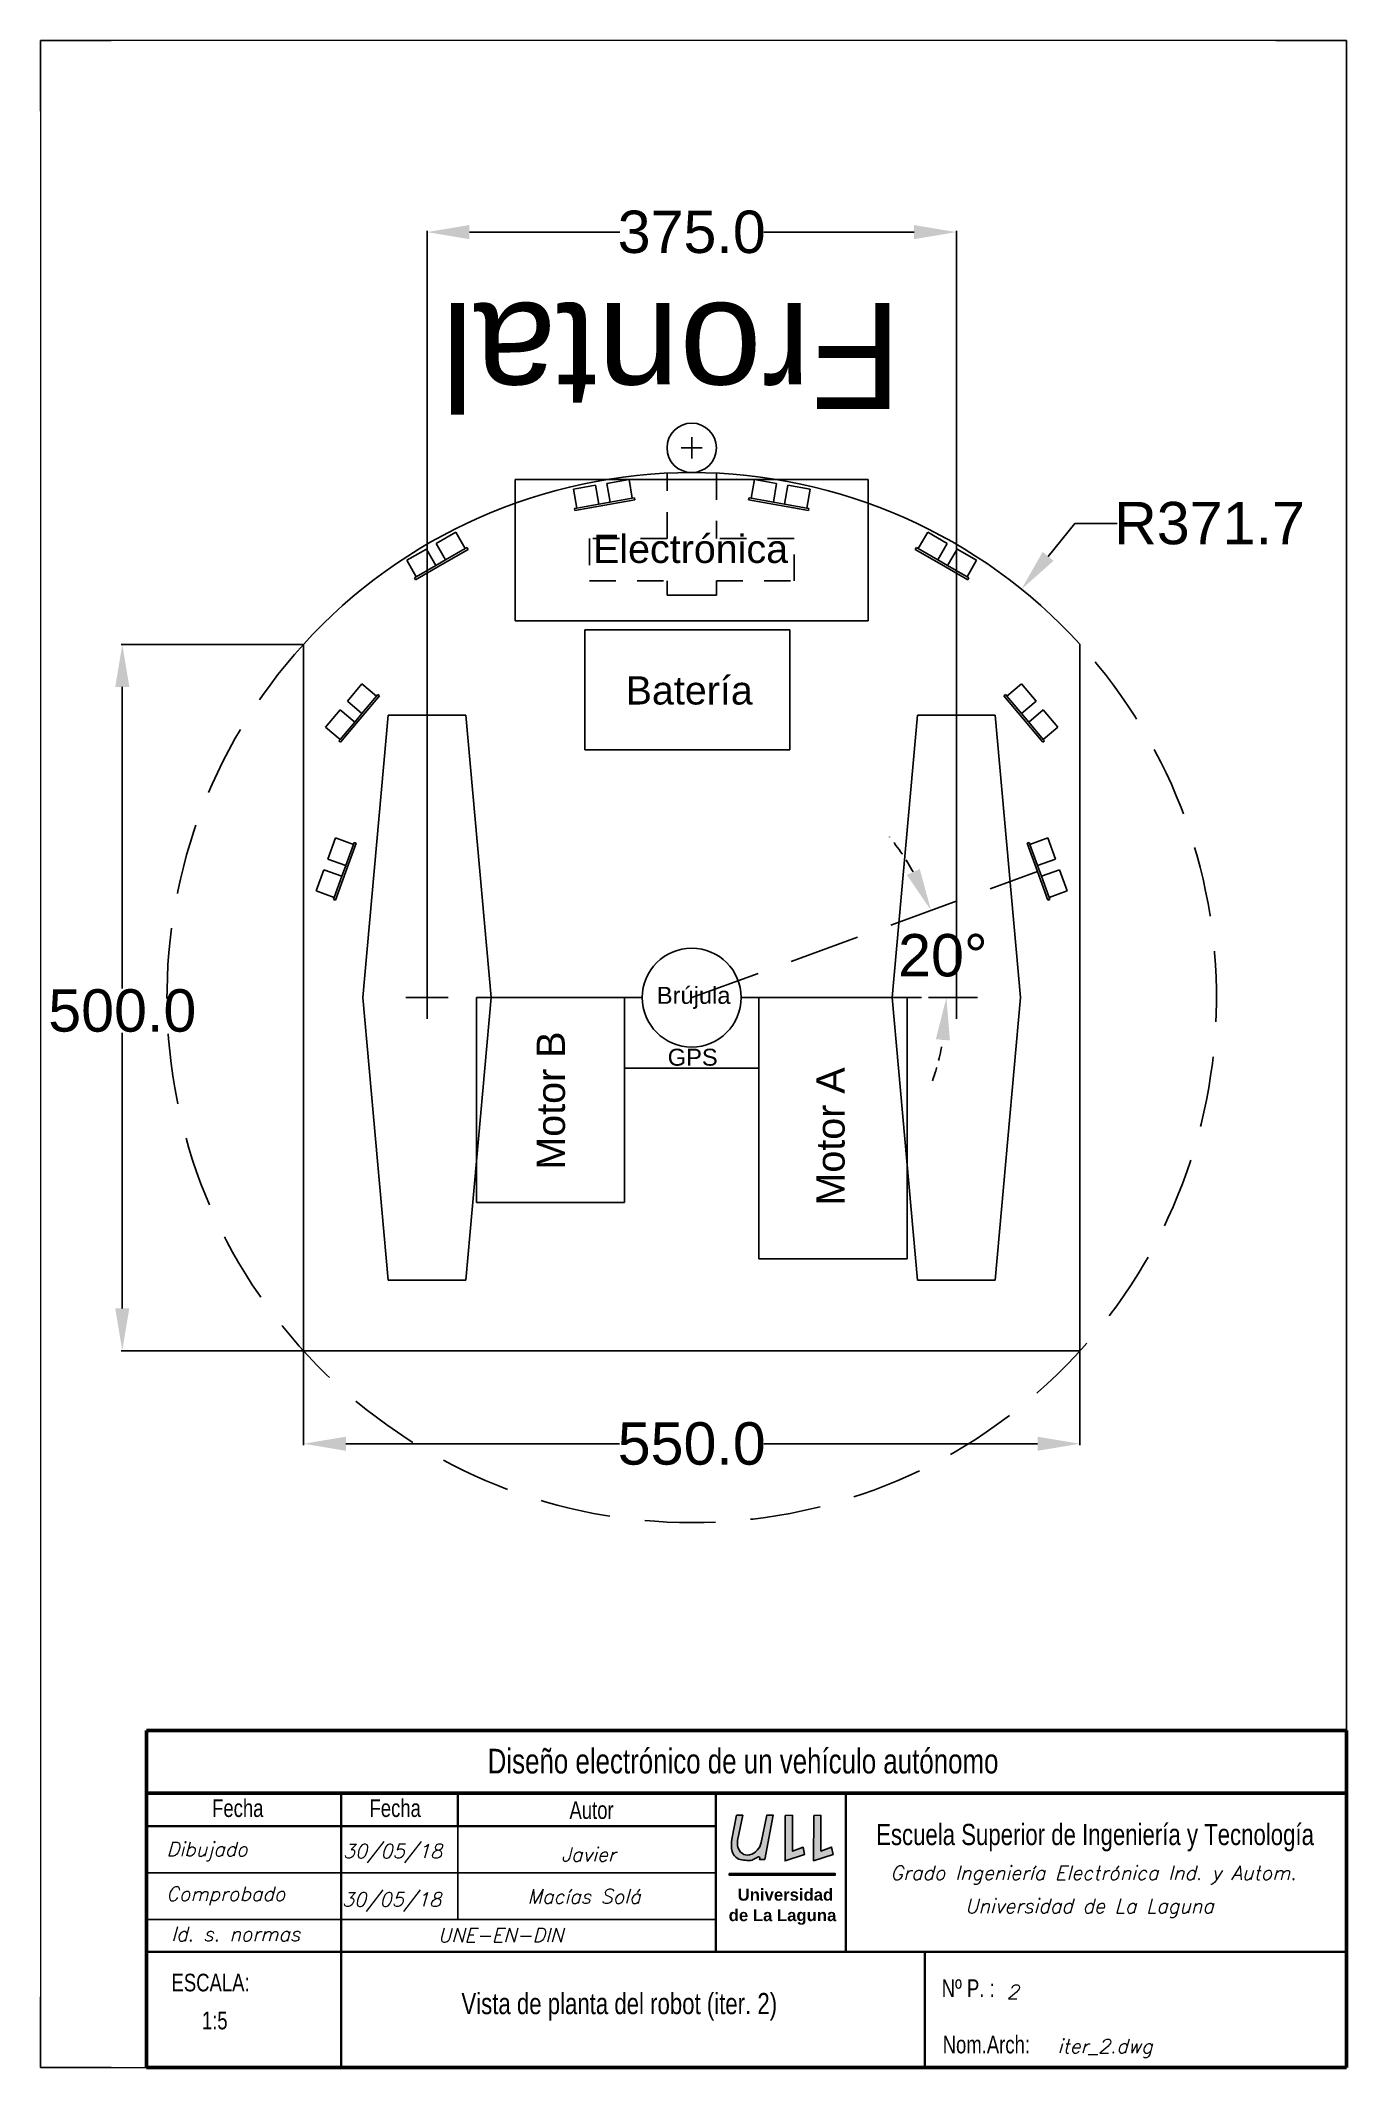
# Paper-space layout 'Planta' of a CAD drawing. Header units: millimetres. Extents: x 19 to 204, y 4 to 291.
# The model-space entities are those that its viewports show. They can reach past a viewport. Long polylines and large blocks are cut down to what shows.
import ezdxf
from ezdxf.enums import TextEntityAlignment as Align

# ---------------------------------------------------------------- set-up
doc = ezdxf.new("R2010")
doc.units = ezdxf.units.MM
doc.linetypes.add('JIS_02_0.7', pattern=[1.35, 0.75, -0.6])
doc.linetypes.add('JIS_02_2.0', pattern=[3, 2, -1])
for name, color, linetype in [('BG', 7, 'JIS_02_0.7'), ('BG_2', 7, 'JIS_02_2.0'), ('FRAME 070', 5, 'Continuous'), ('FRAME 200', 8, 'Continuous'), ('Motores', 7, 'Continuous')]:
    doc.layers.add(name, color=color, linetype=linetype)
for name, color, linetype, lineweight in [('caj 25', 4, 'Continuous', 25), ('caj 35', 3, 'Continuous', 35), ('caj 50', 7, 'Continuous', 50), ('txt25', 6, 'Continuous', 25), ('txt35', 3, 'Continuous', 35), ('txt50', 7, 'Continuous', 50)]:
    doc.layers.add(name, color=color, linetype=linetype, lineweight=lineweight)
doc.styles.add('Estilo1', font='', dxfattribs={"height": 3})
doc.styles.add('RomanS', font='romans.shx')
doc.styles.get("Standard").update_dxf_attribs({"font": 'arial.ttf'})
doc.styles.add('STYLE1', font='arial.ttf', dxfattribs={"width": 0.75, "height": 2.5})
doc.styles.get('Estilo1').set_extended_font_data('Antique Olive Compact', bold=True)
doc.dimstyles.get("Standard").update_dxf_attribs({"dimtxt": 6, "dimasz": 6, "dimexe": 0.18, "dimexo": 0.0625, "dimgap": 0.09, "dimtad": 0, "dimtih": 1, "dimtoh": 1, "dimdec": 1, "dimzin": 0, "dimdsep": 46, "dimtxsty": 'Standard', "dimcen": 0, "dimadec": 0, "dimazin": 0, "dimtfac": 1, "dimtdec": 1, "dimtofl": 0, "dimtmove": 0, "dimatfit": 3, "dimfxl": 1, "dimtolj": 1, "dimtzin": 0, "dimarcsym": 0})

# ---------------------------------------------------------------- blocks, each defined once
blk = doc.blocks.new('*D4')
at = {"color": 0, "lineweight": -2, "transparency": 16777216}
for p, q in [((73.96, 155.75), (73.96, 264.26)), ((79.96, 264.08), (101.26, 264.08)), ((142.96, 264.08), (121.66, 264.08)), ((148.96, 155.75), (148.96, 264.26))]:
    blk.add_line(p, q, dxfattribs=at)
at = {"color": 0, "transparency": 16777216}
for points in [[(79.96, 265.08), (79.96, 263.08), (73.96, 264.08)], [(142.96, 265.08), (142.96, 263.08), (148.96, 264.08)]]:
    blk.add_solid(points, dxfattribs=at)
at = {"layer": 'Defpoints', "color": 0, "transparency": 16777216}
for p in [(73.96, 264.08), (73.96, 155.69), (148.96, 155.69)]:
    blk.add_point(p, dxfattribs=at)
at = {"color": 0, "transparency": 16777216, "insert": (111.46, 264.08), "char_height": 6, "attachment_point": 5}
blk.add_mtext('\\A1;375.0', dxfattribs=at)
blk = doc.blocks.new('*D6')
at = {"color": 0, "lineweight": -2, "transparency": 16777216}
for p, q in [((56.39, 205.69), (30.61, 205.69)), ((30.79, 199.69), (30.79, 156.99)), ((30.79, 111.69), (30.79, 150.68)), ((56.39, 105.69), (30.61, 105.69))]:
    blk.add_line(p, q, dxfattribs=at)
at = {"color": 0, "transparency": 16777216}
for points in [[(29.79, 199.69), (31.79, 199.69), (30.79, 205.69)], [(29.79, 111.69), (31.79, 111.69), (30.79, 105.69)]]:
    blk.add_solid(points, dxfattribs=at)
at = {"layer": 'Defpoints', "color": 0, "transparency": 16777216}
for p in [(56.46, 205.69), (30.79, 105.69), (56.46, 105.69)]:
    blk.add_point(p, dxfattribs=at)
at = {"color": 0, "transparency": 16777216, "insert": (30.79, 153.83), "char_height": 6, "attachment_point": 5}
blk.add_mtext('\\A1;500.0', dxfattribs=at)
blk = doc.blocks.new('*D7')
at = {"color": 0, "lineweight": -2, "transparency": 16777216}
for p, q in [((56.46, 105.63), (56.46, 92.34)), ((166.46, 105.63), (166.46, 92.34)), ((62.46, 92.52), (101.25, 92.52)), ((160.46, 92.52), (121.66, 92.52))]:
    blk.add_line(p, q, dxfattribs=at)
at = {"color": 0, "transparency": 16777216}
for points in [[(62.46, 93.52), (62.46, 91.52), (56.46, 92.52)], [(160.46, 93.52), (160.46, 91.52), (166.46, 92.52)]]:
    blk.add_solid(points, dxfattribs=at)
at = {"layer": 'Defpoints', "color": 0, "transparency": 16777216}
for p in [(56.46, 105.69), (166.46, 105.69), (166.46, 92.52)]:
    blk.add_point(p, dxfattribs=at)
at = {"color": 0, "transparency": 16777216, "insert": (111.46, 92.52), "char_height": 6, "attachment_point": 5}
blk.add_mtext('\\A1;550.0', dxfattribs=at)
blk = doc.blocks.new('*D8')
at = {"color": 0, "lineweight": -2, "transparency": 16777216}
for p, q in [((165.72, 222.84), (161.95, 218.17)), ((171.72, 222.84), (165.72, 222.84))]:
    blk.add_line(p, q, dxfattribs=at)
at = {"color": 0, "transparency": 16777216}
blk.add_solid([(161.17, 218.8), (162.72, 217.54), (158.17, 213.51)], dxfattribs=at)
at = {"layer": 'Defpoints', "color": 0, "transparency": 16777216}
for p in [(158.17, 213.51), (111.46, 155.69)]:
    blk.add_point(p, dxfattribs=at)
at = {"color": 0, "transparency": 16777216, "insert": (184.8, 222.84), "char_height": 6, "attachment_point": 5}
blk.add_mtext('\\A1;R371.7', dxfattribs=at)
blk = doc.blocks.new('*D10')
at = {"layer": 'BG_2', "color": 0, "lineweight": -2, "transparency": 16777216}
blk.add_line((142.02, 155.69), (147.72, 155.69), dxfattribs=at)
for start, end in [(29.5386, 39.0773), (340.9227, 350.4614)]:
    blk.add_arc((111.46, 155.69), 36.08, start, end, dxfattribs=at)
at = {"layer": 'BG_2', "color": 0, "transparency": 16777216}
for points in [[(143.76, 173.9), (141.94, 173.06), (145.36, 168.03)], [(146.04, 149.8), (148.04, 149.63), (147.54, 155.69)]]:
    blk.add_solid(points, dxfattribs=at)
at = {"layer": 'Defpoints', "color": 0, "transparency": 16777216}
for p in [(160.46, 173.53), (146.57, 164.01), (111.46, 155.69), (120.96, 155.69), (141.96, 155.69)]:
    blk.add_point(p, dxfattribs=at)
at = {"layer": 'BG_2', "color": 0, "transparency": 16777216, "insert": (147.04, 161.65), "char_height": 6, "attachment_point": 5}
blk.add_mtext('\\A1;20°', dxfattribs=at)
blk = doc.blocks.new('motor_a')
for p, q in [((0, 185), (-105, 185)), ((-105, 185), (-105, 0)), ((0, 0), (0, 185)), ((-105, 0), (0, 0))]:
    blk.add_line(p, q)
at = {"insert": (-64.2, 37.8), "char_height": 20, "attachment_point": 1, "rotation": 90}
blk.add_mtext_dynamic_manual_height_columns('Motor A', width=114.314, gutter_width=12.5, heights=[0], dxfattribs=at)
blk = doc.blocks.new('motor_b')
for p, q in [((0, 0), (0, 145)), ((0, 145), (105, 145)), ((105, 145), (105, 0)), ((0, 0), (105, 0))]:
    blk.add_line(p, q)
at = {"insert": (42.7, 23.2), "char_height": 20, "attachment_point": 1, "rotation": 90}
blk.add_mtext_dynamic_manual_height_columns('Motor B', width=114.314, gutter_width=12.5, heights=[0], dxfattribs=at)
blk = doc.blocks.new('caja_electrónica')
for p, q in [((0, 100), (-250, 100)), ((-250, 100), (-250, 0)), ((0, 0), (0, 100)), ((-250, 0), (0, 0))]:
    blk.add_line(p, q)
at = {"insert": (-212.6, 61), "char_height": 20, "attachment_point": 1}
blk.add_mtext_dynamic_manual_height_columns('\\pxqc;Electrónica', width=173.577, gutter_width=12.5, heights=[0], dxfattribs=at)
blk = doc.blocks.new('batería')
at = {"layer": 'Motores'}
for p, q in [((-42.5, 145), (-42.5, 0)), ((42.5, 145), (-42.5, 145)), ((42.5, 0), (42.5, 145)), ((-42.5, 0), (42.5, 0))]:
    blk.add_line(p, q, dxfattribs=at)
at = {"insert": (-9.6, 67.9), "char_height": 20, "attachment_point": 1, "rotation": 90}
blk.add_mtext_dynamic_manual_height_columns('\\pxqc;Batería', width=11.859, gutter_width=12.5, heights=[1.5], dxfattribs=at)
blk = doc.blocks.new('HC-SR04')
for p, q in [((-20, 1.5), (-20, 15)), ((-20, 15), (-4, 15)), ((-4, 15), (-4, 1.5)), ((4, 1.5), (4, 15)), ((4, 15), (20, 15)), ((20, 15), (20, 1.5)), ((-21.5, 1.5), (-21.5, 0)), ((-21.5, 1.5), (-20, 1.5)), ((0, 0), (-21.5, 0)), ((-20, 1.5), (-4, 1.5)), ((-4, 1.5), (4, 1.5)), ((21.5, 0), (0, 0)), ((4, 1.5), (20, 1.5)), ((20, 1.5), (21.5, 1.5)), ((21.5, 0), (21.5, 1.5)), ((21.5, 1.5), (21.5, 0)), ((21.5, 0), (21.5, 0))]:
    blk.add_line(p, q)

msp = doc.modelspace()

# ---------------------------------------------------------------- linework, layer by layer
for p, q in [((1275, 1639.2), (1267.5, 1639.2)), ((1275, 1639.2), (1275, 1646.7)), ((1275, 1639.2), (1275, 1631.7)), ((1275, 1639.2), (1282.5, 1639.2)), ((1000, 1500), (1000, 1000)), ((1550, 1000), (1550, 1500)), ((1550, 1500), (1550, 1450)), ((1042, 1250), (1060, 1450)), ((1060, 1450), (1115, 1450)), ((1115, 1450), (1133, 1250)), ((1417, 1250), (1435, 1450)), ((1490, 1450), (1435, 1450)), ((1490, 1450), (1508, 1250)), ((1087.5, 1250), (1087.5, 1265)), ((1462.5, 1250), (1462.5, 1265)), ((1042, 1250), (1060, 1050)), ((1087.5, 1250), (1072.5, 1250)), ((1087.5, 1250), (1087.5, 1235)), ((1087.5, 1250), (1102.5, 1250)), ((1133, 1250), (1115, 1050)), ((1227.5, 1250), (1240, 1250)), ((1322.5, 1250), (1310, 1250)), ((1417, 1250), (1435, 1050)), ((1462.5, 1250), (1447.5, 1250)), ((1462.5, 1250), (1462.5, 1235)), ((1462.5, 1250), (1477.5, 1250)), ((1508, 1250), (1490, 1050)), ((1550, 1000), (1550, 1250)), ((1227.5, 1200), (1322.5, 1200)), ((1060, 1050), (1115, 1050)), ((1490, 1050), (1435, 1050)), ((1000, 1000), (1550, 1000))]:
    msp.add_line(p, q)
for centre, radius in [((1275, 1639.2), 17.5), ((1275, 1250), 35)]:
    msp.add_circle(centre, radius)
msp.add_arc((1275, 1250), 371.7, 42.2737, 137.7263)
at = {"layer": 'BG'}
for p, q in [((1257.5, 1575), (1257.5, 1621.2)), ((1292.5, 1621.2), (1292.5, 1575)), ((1257.5, 1575), (1202.5, 1575)), ((1202.5, 1575), (1202.5, 1545)), ((1347.5, 1575), (1292.5, 1575)), ((1347.5, 1545), (1347.5, 1575)), ((1202.5, 1545), (1257.5, 1545)), ((1257.5, 1535), (1257.5, 1545)), ((1292.5, 1545), (1347.5, 1545)), ((1292.5, 1535), (1292.5, 1545)), ((1275, 1535), (1257.5, 1535)), ((1292.5, 1535), (1275, 1535))]:
    msp.add_line(p, q, dxfattribs=at)
at = {"layer": 'BG_2'}
msp.add_line((1275, 1250), (1520, 1339.2), dxfattribs=at)
msp.add_arc((1275, 1250), 371.7, 137.7263, 42.2737, dxfattribs=at)

# ---------------------------------------------------------------- block references
for name, p in [('caja_electrónica', (1400, 1516.7)), ('motor_b', (1122.5, 1105)), ('motor_a', (1427.5, 1065))]:
    msp.add_blockref(name, p)
at = {"xscale": -1}
for p, rotation in [((1213.5, 1598.6), 9.999999999999964), ((1098, 1556.6), 30.00000000000006), ((1040, 1447.2), 50.00000000000006), ((1030, 1339.2), 70)]:
    msp.add_blockref('HC-SR04', p, dxfattribs=dict(at, rotation=rotation))
for name, p, rotation in [('HC-SR04', (1336.5, 1598.6), 350.0000000000001), ('HC-SR04', (1452, 1556.6), 329.9999999999999), ('batería', (1199.4, 1467.9), 270), ('HC-SR04', (1510, 1447.2), 309.9999999999999), ('HC-SR04', (1520, 1339.2), 290)]:
    msp.add_blockref(name, p, dxfattribs=dict(rotation=rotation))

# ---------------------------------------------------------------- texts
at = {"insert": (1423.5, 1666.7), "char_height": 75, "attachment_point": 1, "rotation": 180}
msp.add_mtext_dynamic_manual_height_columns('Frontal', width=308.955, gutter_width=12.5, heights=[0], dxfattribs=at)
at = {"char_height": 12, "attachment_point": 1}
for s, width, heights, insert in [('Brújula', 12.104, [2.85], (1250.3, 1257.6)), ('GPS', 35, [14.5], (1258, 1213.8))]:
    msp.add_mtext_dynamic_manual_height_columns(s, width=width, gutter_width=12.5, heights=heights, dxfattribs=dict(at, insert=insert))

psp = doc.layouts.new('Planta')

# ---------------------------------------------------------------- hatches: boundary and pattern name
h = psp.add_hatch(color=256)
h.paths.add_polyline_path([(123.008, 39.922), (122.097, 39.922), (121.298, 36.061, -0.2813864), (119.665, 34.317, -0.2369951), (118.582, 34.532, -0.1648903), (118.005, 35.408, -0.0999189), (117.953, 36.325), (118.689, 39.929), (117.816, 39.929), (117.146, 36.534, 0.1142711), (117.202, 34.794, 0.3065068), (118.587, 33.59, 0.0083059), (119.472, 33.497, 0.1438345), (120.184, 33.64, 0.006924), (120.89, 34.023, -0.6126448), (121.086, 33.892), (121.062, 33.64), (121.803, 33.658)])
h.paths.add_polyline_path([(124.696, 33.463), (127.457, 34.363), (127.254, 35.395), (125.724, 34.849), (125.722, 39.924), (124.71, 39.888)])
h.paths.add_polyline_path([(128.722, 33.468), (131.482, 34.368), (131.28, 35.4), (129.75, 34.854), (129.748, 39.929), (128.736, 39.893)])

# ---------------------------------------------------------------- linework, layer by layer
for p, q in [((78.323, 38.369), (78.323, 31.774)), ((78.323, 31.774), (78.323, 25.179))]:
    psp.add_line(p, q)
psp.add_lwpolyline([(117.816, 39.929), (117.146, 36.534, 0.1142711), (117.202, 34.794, 0.3065068), (118.587, 33.59, 0.0083059), (119.472, 33.497, 0.1438345), (120.184, 33.64, 0.006924), (120.89, 34.023, -0.6126448), (121.086, 33.892), (121.062, 33.64), (121.803, 33.658), (123.008, 39.922), (122.097, 39.922), (121.298, 36.061, -0.2813864), (119.665, 34.317, -0.2369951), (118.582, 34.532, -0.1648903), (118.005, 35.408, -0.0999189), (117.953, 36.325), (118.689, 39.929)], format="xyb", close=True)
for points in [[(124.71, 39.888), (124.696, 33.463), (127.457, 34.363), (127.254, 35.395), (125.724, 34.849), (125.722, 39.924)], [(128.736, 39.893), (128.722, 33.468), (131.482, 34.368), (131.28, 35.4), (129.75, 34.854), (129.748, 39.929)], [(116.784, 31.69), (131.77, 31.69), (131.77, 31.417), (116.784, 31.417)]]:
    psp.add_lwpolyline(points, close=True)
at = {"layer": 'caj 25', "color": 0}
for p, q in [((114.891, 31.774), (34.215, 31.774)), ((114.891, 25.179), (34.215, 25.179))]:
    psp.add_line(p, q, dxfattribs=at)
at = {"layer": 'caj 35', "color": 0}
for p, q in [((61.783, 4.206), (61.783, 43.022)), ((78.323, 38.369), (78.323, 43.022)), ((114.891, 20.585), (114.891, 43.022)), ((133.269, 20.585), (133.269, 43.022)), ((114.891, 38.369), (34.215, 38.369)), ((34.215, 20.585), (204.215, 20.585)), ((144.485, 4.206), (144.485, 20.585))]:
    psp.add_line(p, q, dxfattribs=at)
at = {"layer": 'caj 50', "color": 0}
for p, q in [((34.215, 51.94), (204.215, 51.94)), ((34.215, 4.206), (34.215, 51.94)), ((204.215, 51.94), (204.215, 4.206)), ((34.215, 43.022), (204.215, 43.022)), ((34.215, 4.206), (204.215, 4.206))]:
    psp.add_line(p, q, dxfattribs=at)
at = {"layer": 'FRAME 070'}
psp.add_line((204.215, 4.206), (204.215, 281.206), dxfattribs=at)
at = {"layer": 'FRAME 200'}
for p, q in [((19.206, 291.206), (19.206, 281.206)), ((29.206, 291.206), (19.206, 291.206)), ((204.215, 291.206), (194.215, 291.206)), ((204.215, 281.206), (204.215, 291.206)), ((19.206, 4.206), (19.206, 14.206)), ((204.215, 4.206), (204.215, 14.206)), ((204.215, 4.206), (204.215, 14.206)), ((19.206, 4.206), (29.206, 4.206)), ((204.215, 4.206), (194.215, 4.206)), ((204.215, 4.206), (194.215, 4.206))]:
    psp.add_line(p, q, dxfattribs=at)

# ---------------------------------------------------------------- texts
at = {"char_height": 1.69344, "width": 15.04863, "attachment_point": 1, "style": 'Estilo1'}
for s, insert in [('{\\fArial|b1|i0|c0|p34;Universidad}', (117.965, 29.515)), ('{\\fArial|b1|i0|c0|p34;de La Laguna}', (116.697, 26.617))]:
    psp.add_mtext(s, dxfattribs=dict(at, insert=insert))
at = {"layer": 'txt25', "color": 0, "style": 'STYLE1', "width": 0.75}
for s, p in [('Fecha', (43.511, 39.673)), ('Fecha', (65.813, 39.673)), ('Autor', (94.14, 39.399))]:
    psp.add_text(s, height=2.5, dxfattribs=at).set_placement(p)
psp.add_text('Escuela Superior de Ingeniería y Tecnología', height=3, dxfattribs=at).set_placement((168.594, 35.693), align=Align.CENTER)
at = {"layer": 'txt25', "color": 0, "style": 'RomanS', "oblique": 15}
for s, p in [('Dibujado', (37.064, 34.103)), ('30/05/18', (62.043, 33.829)), ('Javier', (92.972, 33.347)), ('Comprobado', (37.001, 27.785)), ('30/05/18', (61.91, 26.977)), ('Macías Solá', (88.181, 27.433)), ('Id. s. normas', (37.721, 22.106))]:
    psp.add_text(s, height=2, dxfattribs=at).set_placement(p)
for s, p in [('Grado Ingeniería Electrónica Ind. y Autom.', (168.347, 30.756)), ('Universidad de La Laguna', (167.791, 26.07)), ('UNE-EN-DIN', (84.368, 21.936)), ('2', (156.935, 13.909)), ('iter_2.dwg', (170.009, 6.226))]:
    psp.add_text(s, height=2, dxfattribs=at).set_placement(p, align=Align.CENTER)
at = {"layer": 'txt35', "color": 0, "style": 'STYLE1', "width": 0.75}
psp.add_text('Diseño electrónico de un vehículo autónomo', height=3.5, dxfattribs=at).set_placement((118.733, 45.831), align=Align.CENTER)
for s, p in [('ESCALA:', (37.765, 14.978)), ('Nº P. :', (146.875, 14.172)), ('1:5', (42.067, 9.605)), ('Nom.Arch:', (147.008, 6.203))]:
    psp.add_text(s, height=2.5, dxfattribs=at).set_placement(p)
at = {"layer": 'txt50', "color": 0, "style": 'STYLE1', "width": 0.75}
psp.add_text('Vista de planta del robot (iter. 2)', height=3, dxfattribs=at).set_placement((101.194, 11.754), align=Align.CENTER)

# ---------------------------------------------------------------- dimensions: what is measured, and where the dimension line sits
for base, p1, p2, picture, middle in [((73.957, 264.077), (148.957, 155.692), (73.957, 155.692), '*D4', (111.457, 264.077)), ((166.457, 92.518), (56.457, 105.692), (166.457, 105.692), '*D7', (111.457, 92.518))]:
    dim = psp.add_linear_dim(base=base, p1=p1, p2=p2, dimstyle='Standard', override={"dimlfac": -5})
    dim.commit()
    dim.dimension.update_dxf_attribs({"geometry": picture, "text_midpoint": middle})
dim = psp.add_radius_dim(center=(111.457, 155.692), mpoint=(158.175, 213.506), dimstyle='Standard', override={"dimlfac": -5})
dim.commit()
dim.dimension.update_dxf_attribs({"geometry": '*D8', "text_midpoint": (184.801, 222.84)})
dim = psp.add_linear_dim(base=(30.793, 105.692), p1=(56.457, 205.692), p2=(56.457, 105.692), angle=90, dimstyle='Standard', override={"dimlfac": -5})
dim.commit()
dim.dimension.update_dxf_attribs({"geometry": '*D6', "text_midpoint": (30.793, 153.834), "dimtype": 160})
at = {"layer": 'BG_2'}
dim = psp.add_angular_dim_2l(base=(146.566, 164.013), line1=((141.957, 155.692), (120.957, 155.692)), line2=((111.457, 155.692), (160.457, 173.527)), dimstyle='Standard', override={"dimlfac": -5}, dxfattribs=at)
dim.commit()
dim.dimension.update_dxf_attribs({"geometry": '*D10', "text_midpoint": (147.044, 161.647), "dimtype": 162})

# ---------------------------------------------------------------- viewports
at = {"layer": '0'}
psp.add_viewport(center=(111.711, 147.706), size=(185.009, 286.9996), view_center_point=(1276.269, 1210.07), view_height=1434.9982, dxfattribs=at)

doc.saveas('drawing.dxf')
